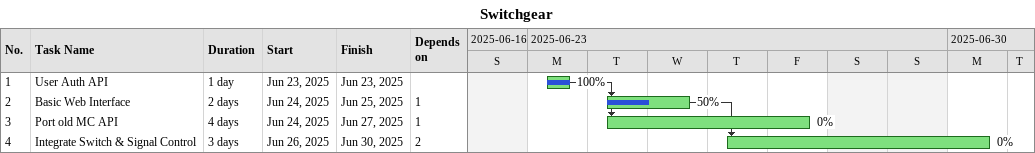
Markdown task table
Switchgear

| ID | Task | Duration | Start | Finish | Predecessors | % complete |
|---|---|---|---|---|---|---|
| 1 | User Auth API | 1d | 2025-06-23 | 2025-06-23 |  | 100 |
| 2 | Basic Web Interface | 2d | 2025-06-24 | 2025-06-25 | 1 | 50 |
| 3 | Port old MC API | 4d | 2025-06-24 | 2025-06-27 | 1 | 0 |
| 4 | Integrate Switch & Signal Control | 3d | 2025-06-26 | 2025-06-30 | 2 | 0 |
